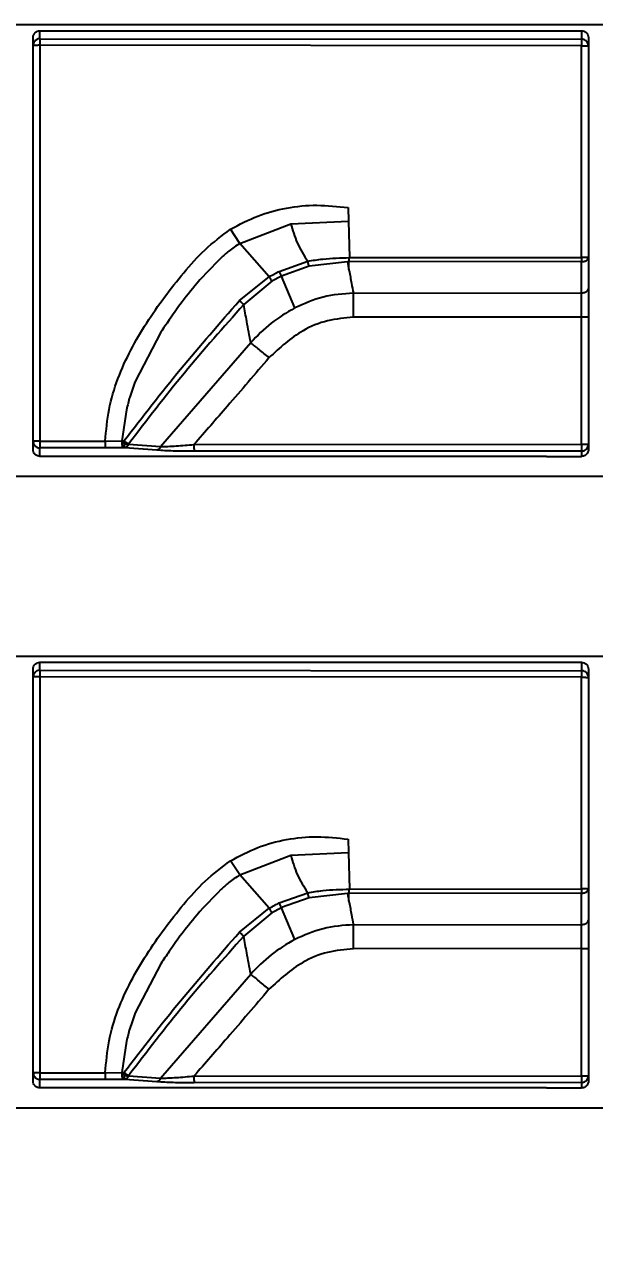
# Model space of a CAD drawing. Header units: millimetres. Extents: x 271 to 405, y 465 to 539.
# Drawn here: x 338.26 to 344.99, y 490.38 to 504.89 of the extents above; entities that cross this region are included whole.
import ezdxf

# ---------------------------------------------------------------- set-up
doc = ezdxf.new("R2010")
doc.units = ezdxf.units.MM
doc.header["$PDSIZE"] = -1
doc.dimstyles.new('ISO-25', dxfattribs={"dimtxt": 2.5, "dimasz": 2.5, "dimexe": 1.25, "dimexo": 0.625, "dimtad": 1, "dimtxsty": 'Standard', "dimcen": 2.5, "dimadec": 0, "dimazin": 0, "dimtfac": 1, "dimtmove": 0, "dimatfit": 3, "dimfxl": 1, "dimarcsym": 0})

# ---------------------------------------------------------------- blocks, each defined once
blk = doc.blocks.new('*D2')
at = {"color": 0, "lineweight": -2}
for p, q in [((288.922, 503.974), (288.922, 465.47)), ((360.773, 503.974), (360.773, 465.47)), ((293.002, 467.47), (356.693, 467.47))]:
    blk.add_line(p, q, dxfattribs=at)
at = {"color": 0}
for points in [[(293.002, 468.15), (293.002, 466.79), (288.922, 467.47)], [(356.693, 466.79), (356.693, 468.15), (360.773, 467.47)]]:
    blk.add_solid(points, dxfattribs=at)
at = {"layer": 'Defpoints', "color": 0}
for p in [(288.922, 503.974), (360.773, 503.974), (360.773, 467.47)]:
    blk.add_point(p, dxfattribs=at)
at = {"color": 0, "insert": (324.848, 471.036), "char_height": 3.5, "attachment_point": 5}
blk.add_mtext('71,85', dxfattribs=at)

msp = doc.modelspace()

# ---------------------------------------------------------------- linework, layer by layer
at = {"color": 7, "linetype": 'Continuous', "lineweight": 25}
for p, q in [((291.621, 504.891), (358.126, 504.892)), ((338.362, 504.646), (338.362, 504.739)), ((338.443, 504.819), (344.833, 504.819)), ((338.443, 504.725), (338.443, 504.819)), ((338.443, 504.725), (344.833, 504.72)), ((344.833, 504.819), (344.833, 504.72)), ((344.914, 504.739), (344.914, 504.641)), ((338.362, 499.977), (338.362, 504.646)), ((338.443, 504.647), (338.442, 499.978)), ((344.832, 504.642), (338.443, 504.647)), ((344.832, 502.145), (344.832, 504.642)), ((344.914, 504.641), (344.914, 502.144)), ((342.078, 502.733), (342.083, 502.574)), ((340.801, 502.31), (341.401, 502.543)), ((341.401, 502.543), (342.083, 502.574)), ((342.083, 502.574), (342.094, 502.143)), ((340.801, 502.31), (340.691, 502.477)), ((341.149, 501.917), (340.801, 502.31)), ((341.267, 501.98), (341.602, 502.101)), ((342.073, 502.092), (341.618, 502.04)), ((342.088, 502.092), (342.073, 502.092)), ((344.832, 502.095), (342.088, 502.092)), ((342.089, 502.002), (342.088, 502.092)), ((342.094, 502.143), (344.832, 502.145)), ((344.832, 501.726), (344.832, 502.095)), ((344.914, 502.144), (344.914, 501.776)), ((341.618, 502.04), (341.293, 501.925)), ((340.796, 501.635), (341.149, 501.917)), ((341.179, 501.863), (340.847, 501.588)), ((341.293, 501.924), (341.179, 501.863)), ((341.449, 501.549), (341.293, 501.924)), ((342.141, 501.723), (344.832, 501.726)), ((342.142, 501.443), (344.832, 501.446)), ((344.832, 501.443), (342.142, 501.44)), ((344.832, 499.941), (344.832, 501.443)), ((344.914, 501.443), (344.914, 499.941)), ((339.87, 501.262), (339.567, 500.683)), ((339.866, 499.913), (340.929, 501.14)), ((339.464, 500.348), (339.408, 499.98)), ((338.362, 499.878), (338.362, 499.977)), ((338.442, 499.978), (339.213, 499.978)), ((339.213, 499.978), (339.408, 499.98)), ((339.408, 499.98), (339.433, 499.98)), ((339.433, 499.98), (339.434, 499.95)), ((339.487, 499.941), (339.866, 499.913)), ((340.26, 499.938), (344.832, 499.941)), ((344.914, 499.941), (344.914, 499.878)), ((339.213, 499.898), (338.443, 499.897)), ((338.443, 499.798), (338.443, 499.897)), ((344.421, 499.798), (338.443, 499.798)), ((339.443, 499.899), (339.419, 499.899)), ((339.823, 499.871), (339.443, 499.899)), ((344.833, 499.861), (340.261, 499.858)), ((344.421, 499.798), (344.833, 499.798)), ((344.833, 499.861), (344.833, 499.798)), ((358.126, 499.56), (291.621, 499.56)), ((291.621, 497.441), (358.126, 497.442)), ((338.443, 497.369), (344.833, 497.369)), ((338.443, 497.275), (338.443, 497.369)), ((344.833, 497.369), (344.833, 497.27)), ((338.362, 497.196), (338.362, 497.289)), ((338.362, 492.527), (338.362, 497.196)), ((338.443, 497.197), (338.442, 492.528)), ((338.443, 497.275), (344.833, 497.27)), ((344.832, 497.192), (338.443, 497.197)), ((344.832, 494.695), (344.832, 497.192)), ((344.914, 497.289), (344.914, 497.191)), ((344.914, 497.191), (344.914, 494.694)), ((342.078, 495.283), (342.083, 495.124)), ((340.801, 494.86), (340.691, 495.027)), ((340.801, 494.86), (341.401, 495.093)), ((341.401, 495.093), (342.083, 495.124)), ((342.083, 495.124), (342.094, 494.693)), ((341.149, 494.467), (340.801, 494.86)), ((342.094, 494.693), (344.832, 494.695)), ((344.914, 494.694), (344.914, 494.326)), ((341.267, 494.53), (341.602, 494.651)), ((341.618, 494.59), (341.293, 494.475)), ((342.073, 494.642), (341.618, 494.59)), ((342.088, 494.642), (342.073, 494.642)), ((344.832, 494.645), (342.088, 494.642)), ((342.089, 494.552), (342.088, 494.642)), ((344.832, 494.276), (344.832, 494.645)), ((340.796, 494.185), (341.149, 494.467)), ((341.179, 494.413), (340.847, 494.138)), ((341.293, 494.474), (341.179, 494.413)), ((341.449, 494.099), (341.293, 494.474)), ((342.141, 494.273), (344.832, 494.276)), ((342.142, 493.993), (344.832, 493.996)), ((344.832, 493.993), (342.142, 493.99)), ((344.832, 492.491), (344.832, 493.993)), ((344.914, 493.993), (344.914, 492.491)), ((339.87, 493.812), (339.567, 493.233)), ((339.866, 492.463), (340.929, 493.69)), ((339.464, 492.898), (339.408, 492.53)), ((338.362, 492.428), (338.362, 492.527)), ((338.442, 492.528), (339.213, 492.528)), ((339.213, 492.528), (339.408, 492.53)), ((339.408, 492.53), (339.433, 492.53)), ((339.433, 492.53), (339.434, 492.5)), ((339.213, 492.448), (338.443, 492.447)), ((338.443, 492.348), (338.443, 492.447)), ((339.443, 492.449), (339.419, 492.449)), ((339.823, 492.421), (339.443, 492.449)), ((339.487, 492.491), (339.866, 492.463)), ((340.26, 492.488), (344.832, 492.491)), ((344.833, 492.411), (340.261, 492.408)), ((344.833, 492.411), (344.833, 492.348)), ((344.914, 492.491), (344.914, 492.428)), ((344.421, 492.348), (338.443, 492.348)), ((344.421, 492.348), (344.833, 492.348)), ((358.126, 492.11), (291.621, 492.11))]:
    msp.add_line(p, q, dxfattribs=at)
at = {"color": 7, "linetype": 'Continuous', "lineweight": 25, "flags": 128}
for points in [[(342.092, 501.989), (342.091, 501.997), (342.089, 502.002)], [(342.142, 501.44), (342.142, 501.44), (342.142, 501.441), (342.142, 501.441), (342.142, 501.441), (342.142, 501.442), (342.142, 501.442), (342.142, 501.443), (342.142, 501.443)], [(342.092, 494.539), (342.091, 494.547), (342.089, 494.552)], [(342.142, 493.99), (342.142, 493.99), (342.142, 493.991), (342.142, 493.991), (342.142, 493.991), (342.142, 493.992), (342.142, 493.992), (342.142, 493.993), (342.142, 493.993)]]:
    msp.add_lwpolyline(points, dxfattribs=at)
at = {"color": 7, "linetype": 'Continuous', "lineweight": 25}
for centre, radius, start, end in [((341.494, 504.661), 3.052, 178.8009, 180.2767), ((347.886, 504.657), 3.054, 178.8017, 180.2763), ((428.522, 517.734), 87.853, 190.25627, 190.31585), ((353.024, 502.15), 8.192, 180.0303, 180.3847), ((341.388, 499.962), 2.946, 179.6961, 181.2645), ((342.159, 499.963), 2.947, 179.6961, 181.2644), ((343.244, 499.922), 2.984, 179.7067, 181.239), ((347.816, 499.926), 2.984, 179.7067, 181.239), ((341.494, 497.211), 3.052, 178.8009, 180.2767), ((347.886, 497.207), 3.054, 178.8017, 180.2763), ((353.024, 494.7), 8.192, 180.0303, 180.3847), ((428.522, 510.284), 87.853, 190.25627, 190.31585), ((341.388, 492.512), 2.946, 179.6961, 181.2645), ((342.159, 492.513), 2.947, 179.6961, 181.2644), ((343.244, 492.472), 2.984, 179.7067, 181.239), ((347.816, 492.476), 2.984, 179.7067, 181.239)]:
    msp.add_arc(centre, radius, start, end, dxfattribs=at)
for points, knots in [([(338.362, 504.739), (338.363, 504.75), (338.365, 504.771), (338.381, 504.793), (338.398, 504.806), (338.416, 504.817), (338.432, 504.818), (338.443, 504.819)], [0, 0, 0, 0, 0.246055, 0.49554, 0.623249, 0.746587, 1, 1, 1, 1]), ([(338.443, 504.725), (338.436, 504.725), (338.418, 504.723), (338.397, 504.712), (338.381, 504.698), (338.371, 504.683), (338.364, 504.665), (338.363, 504.652), (338.362, 504.646)], [0, 0, 0, 0, 0.182036, 0.411431, 0.545976, 0.690302, 0.842527, 1, 1, 1, 1]), ([(344.833, 504.819), (344.844, 504.818), (344.865, 504.816), (344.887, 504.8), (344.901, 504.784), (344.912, 504.766), (344.913, 504.75), (344.914, 504.739)], [0, 0, 0, 0, 0.249636, 0.501402, 0.628165, 0.75021, 1, 1, 1, 1]), ([(344.914, 504.641), (344.914, 504.647), (344.913, 504.66), (344.905, 504.678), (344.895, 504.693), (344.879, 504.708), (344.858, 504.718), (344.841, 504.72), (344.833, 504.72)], [0, 0, 0, 0, 0.157473, 0.309699, 0.454025, 0.58857, 0.817964, 1, 1, 1, 1]), ([(338.443, 504.647), (338.432, 504.647), (338.417, 504.647), (338.398, 504.646), (338.385, 504.646), (338.375, 504.646), (338.365, 504.646), (338.363, 504.646), (338.362, 504.646)], [0, 0, 0, 0, 0.243743, 0.372827, 0.502302, 0.631379, 0.759406, 1, 1, 1, 1]), ([(344.832, 504.642), (344.84, 504.642), (344.857, 504.642), (344.879, 504.642), (344.895, 504.641), (344.905, 504.641), (344.913, 504.641), (344.914, 504.641), (344.914, 504.641)], [0, 0, 0, 0, 0.181752, 0.411268, 0.545131, 0.689867, 0.842768, 1, 1, 1, 1]), ([(340.691, 502.477), (340.796, 502.533), (341.006, 502.645), (341.353, 502.737), (341.714, 502.773), (341.956, 502.746), (342.078, 502.733)], [0, 0, 0, 0, 0.2483334, 0.4942662, 0.7432317, 1, 1, 1, 1]), ([(341.401, 502.543), (341.424, 502.466), (341.471, 502.31), (341.558, 502.171), (341.602, 502.101)], [0, 0, 0, 0, 0.48812, 1, 1, 1, 1]), ([(339.213, 499.978), (339.224, 500.104), (339.246, 500.354), (339.39, 500.835), (339.687, 501.382), (340.056, 501.875), (340.386, 502.249), (340.588, 502.4), (340.691, 502.477)], [0, 0, 0, 0, 0.126243, 0.252407, 0.500957, 0.747041, 0.871227, 1, 1, 1, 1]), ([(340.801, 502.31), (340.757, 502.282), (340.678, 502.229), (340.608, 502.165), (340.577, 502.137)], [0, 0, 0, 0, 0.548877, 1, 1, 1, 1]), ([(340.577, 502.137), (340.481, 502.04), (340.309, 501.867), (340.161, 501.673), (340.095, 501.587)], [0, 0, 0, 0, 0.556874, 1, 1, 1, 1]), ([(341.602, 502.101), (341.661, 502.11), (341.824, 502.136), (341.989, 502.14), (342.094, 502.143)], [0, 0, 0, 0, 0.363352, 1, 1, 1, 1]), ([(341.618, 502.04), (341.617, 502.045), (341.615, 502.053), (341.611, 502.069), (341.607, 502.085), (341.604, 502.095), (341.602, 502.101)], [0, 0, 0, 0, 0.24719, 0.499867, 0.752615, 1, 1, 1, 1]), ([(344.914, 502.144), (344.913, 502.144), (344.911, 502.144), (344.901, 502.145), (344.891, 502.145), (344.877, 502.145), (344.858, 502.145), (344.843, 502.145), (344.832, 502.145)], [0, 0, 0, 0, 0.2404627, 0.3685528, 0.497681, 0.6272176, 0.7563815, 1, 1, 1, 1]), ([(344.832, 502.095), (344.843, 502.095), (344.858, 502.096), (344.877, 502.102), (344.891, 502.109), (344.901, 502.117), (344.911, 502.128), (344.913, 502.138), (344.914, 502.144)], [0, 0, 0, 0, 0.241127, 0.370686, 0.502719, 0.634695, 0.763396, 1, 1, 1, 1]), ([(341.149, 501.917), (341.17, 501.929), (341.209, 501.952), (341.25, 501.971), (341.267, 501.98)], [0, 0, 0, 0, 0.5570961, 1, 1, 1, 1]), ([(341.293, 501.924), (341.291, 501.928), (341.288, 501.937), (341.282, 501.951), (341.275, 501.965), (341.27, 501.975), (341.267, 501.98)], [0, 0, 0, 0, 0.247246, 0.499807, 0.752471, 1, 1, 1, 1]), ([(342.092, 501.989), (342.101, 501.94), (342.117, 501.851), (342.133, 501.762), (342.141, 501.723)], [0, 0, 0, 0, 0.560088, 1, 1, 1, 1]), ([(341.179, 501.863), (341.177, 501.867), (341.173, 501.875), (341.166, 501.889), (341.157, 501.903), (341.152, 501.912), (341.149, 501.917)], [0, 0, 0, 0, 0.247051, 0.499713, 0.752528, 1, 1, 1, 1]), ([(342.141, 501.723), (342.02, 501.715), (341.779, 501.697), (341.559, 501.598), (341.449, 501.549)], [0, 0, 0, 0, 0.50027, 1, 1, 1, 1]), ([(344.832, 501.726), (344.843, 501.727), (344.858, 501.728), (344.877, 501.734), (344.891, 501.741), (344.901, 501.749), (344.911, 501.76), (344.913, 501.77), (344.914, 501.776)], [0, 0, 0, 0, 0.241128, 0.370687, 0.50272, 0.634695, 0.763396, 1, 1, 1, 1]), ([(344.914, 501.776), (344.914, 501.719), (344.914, 501.617), (344.914, 501.496), (344.914, 501.443)], [0, 0, 0, 0, 0.558262, 1, 1, 1, 1]), ([(339.433, 499.98), (339.652, 500.264), (340.09, 500.83), (340.562, 501.368), (340.796, 501.635)], [0, 0, 0, 0, 0.502993, 1, 1, 1, 1]), ([(340.847, 501.588), (340.61, 501.322), (340.136, 500.789), (339.703, 500.224), (339.487, 499.941)], [0, 0, 0, 0, 0.499871, 1, 1, 1, 1]), ([(340.095, 501.587), (340.052, 501.527), (339.974, 501.421), (339.902, 501.311), (339.87, 501.262)], [0, 0, 0, 0, 0.560178, 1, 1, 1, 1]), ([(340.847, 501.588), (340.843, 501.591), (340.837, 501.598), (340.824, 501.61), (340.81, 501.623), (340.801, 501.631), (340.796, 501.635)], [0, 0, 0, 0, 0.246047, 0.499442, 0.75314, 1, 1, 1, 1]), ([(340.929, 501.14), (340.914, 501.223), (340.886, 501.373), (340.859, 501.522), (340.847, 501.588)], [0, 0, 0, 0, 0.558805, 1, 1, 1, 1]), ([(341.449, 501.549), (341.353, 501.493), (341.161, 501.38), (341.007, 501.22), (340.929, 501.14)], [0, 0, 0, 0, 0.499581, 1, 1, 1, 1]), ([(342.142, 501.44), (342.039, 501.43), (341.833, 501.412), (341.476, 501.266), (341.272, 501.079), (341.145, 500.962)], [0, 0, 0, 0, 0.272237, 0.547518, 1, 1, 1, 1]), ([(344.832, 501.443), (344.832, 501.444), (344.832, 501.445), (344.832, 501.446), (344.832, 501.446)], [0, 0, 0, 0, 0.560035, 1, 1, 1, 1]), ([(344.832, 501.443), (344.843, 501.443), (344.858, 501.443), (344.877, 501.443), (344.89, 501.443), (344.901, 501.443), (344.911, 501.443), (344.913, 501.443), (344.914, 501.443)], [0, 0, 0, 0, 0.240915, 0.370391, 0.5023, 0.633826, 0.762244, 1, 1, 1, 1]), ([(341.145, 500.962), (341.125, 500.979), (341.085, 501.012), (341.028, 501.059), (340.974, 501.103), (340.944, 501.128), (340.929, 501.14)], [0, 0, 0, 0, 0.250369, 0.500556, 0.750451, 1, 1, 1, 1]), ([(341.145, 500.962), (340.982, 500.771), (340.689, 500.427), (340.392, 500.088), (340.26, 499.938)], [0, 0, 0, 0, 0.55723, 1, 1, 1, 1]), ([(339.567, 500.683), (339.544, 500.622), (339.503, 500.512), (339.476, 500.398), (339.464, 500.348)], [0, 0, 0, 0, 0.560421, 1, 1, 1, 1]), ([(338.442, 499.978), (338.435, 499.978), (338.418, 499.978), (338.397, 499.977), (338.381, 499.977), (338.371, 499.977), (338.363, 499.977), (338.363, 499.977), (338.362, 499.977)], [0, 0, 0, 0, 0.181975, 0.411373, 0.545073, 0.689667, 0.84255, 1, 1, 1, 1]), ([(338.362, 499.977), (338.363, 499.97), (338.364, 499.957), (338.371, 499.939), (338.381, 499.924), (338.39, 499.917), (338.394, 499.913)], [0, 0, 0, 0, 0.267539, 0.526165, 0.771462, 1, 1, 1, 1]), ([(339.408, 499.98), (339.408, 499.97), (339.409, 499.95), (339.411, 499.924), (339.415, 499.905), (339.418, 499.901), (339.419, 499.899)], [0, 0, 0, 0, 0.250182, 0.500001, 0.749816, 1, 1, 1, 1]), ([(339.487, 499.941), (339.483, 499.944), (339.476, 499.948), (339.463, 499.958), (339.448, 499.969), (339.438, 499.976), (339.433, 499.98)], [0, 0, 0, 0, 0.221754, 0.487119, 0.729135, 1, 1, 1, 1]), ([(339.434, 499.95), (339.434, 499.944), (339.435, 499.93), (339.438, 499.914), (339.44, 499.903), (339.442, 499.901), (339.443, 499.899)], [0, 0, 0, 0, 0.25001, 0.499562, 0.749799, 1, 1, 1, 1]), ([(339.434, 499.95), (339.44, 499.949), (339.451, 499.945), (339.47, 499.942), (339.481, 499.942), (339.487, 499.941)], [0, 0, 0, 0, 0.332362, 0.622962, 1, 1, 1, 1]), ([(339.487, 499.941), (339.484, 499.936), (339.479, 499.924), (339.468, 499.912), (339.456, 499.902), (339.448, 499.9), (339.443, 499.899)], [0, 0, 0, 0, 0.2498125, 0.4999994, 0.750183, 1, 1, 1, 1]), ([(339.866, 499.913), (339.894, 499.914), (339.952, 499.915), (340.084, 499.923), (340.19, 499.932), (340.26, 499.938)], [0, 0, 0, 0, 0.2437665, 0.4929234, 1, 1, 1, 1]), ([(344.832, 499.941), (344.843, 499.941), (344.858, 499.941), (344.877, 499.941), (344.891, 499.941), (344.901, 499.941), (344.911, 499.941), (344.913, 499.941), (344.914, 499.941)], [0, 0, 0, 0, 0.243617, 0.372782, 0.502319, 0.631448, 0.759539, 1, 1, 1, 1]), ([(344.833, 499.861), (344.841, 499.862), (344.858, 499.863), (344.879, 499.874), (344.895, 499.889), (344.905, 499.904), (344.913, 499.921), (344.914, 499.934), (344.914, 499.941)], [0, 0, 0, 0, 0.182036, 0.411431, 0.545976, 0.690302, 0.842527, 1, 1, 1, 1]), ([(338.443, 499.798), (338.433, 499.799), (338.411, 499.801), (338.389, 499.817), (338.375, 499.833), (338.365, 499.852), (338.363, 499.868), (338.362, 499.878)], [0, 0, 0, 0, 0.249649, 0.501423, 0.628183, 0.750223, 1, 1, 1, 1]), ([(339.419, 499.899), (339.381, 499.898), (339.313, 499.898), (339.244, 499.898), (339.213, 499.898)], [0, 0, 0, 0, 0.559986, 1, 1, 1, 1]), ([(339.866, 499.913), (339.863, 499.907), (339.858, 499.896), (339.847, 499.883), (339.835, 499.874), (339.827, 499.872), (339.822, 499.871)], [0, 0, 0, 0, 0.245528, 0.499445, 0.753667, 1, 1, 1, 1]), ([(340.261, 499.858), (340.176, 499.858), (340.017, 499.859), (339.884, 499.867), (339.823, 499.871)], [0, 0, 0, 0, 0.535867, 1, 1, 1, 1]), ([(344.905, 499.841), (344.901, 499.835), (344.893, 499.822), (344.875, 499.809), (344.855, 499.8), (344.84, 499.799), (344.833, 499.798)], [0, 0, 0, 0, 0.25003, 0.506976, 0.750519, 1, 1, 1, 1]), ([(344.914, 499.878), (344.914, 499.872), (344.913, 499.859), (344.907, 499.847), (344.905, 499.841)], [0, 0, 0, 0, 0.49972, 1, 1, 1, 1]), ([(338.362, 497.289), (338.363, 497.3), (338.365, 497.321), (338.381, 497.343), (338.398, 497.356), (338.416, 497.367), (338.432, 497.368), (338.443, 497.369)], [0, 0, 0, 0, 0.246055, 0.49554, 0.623249, 0.746587, 1, 1, 1, 1]), ([(344.833, 497.369), (344.844, 497.368), (344.865, 497.366), (344.887, 497.35), (344.901, 497.334), (344.912, 497.316), (344.913, 497.3), (344.914, 497.289)], [0, 0, 0, 0, 0.249636, 0.501402, 0.628165, 0.75021, 1, 1, 1, 1]), ([(338.443, 497.275), (338.436, 497.275), (338.418, 497.273), (338.397, 497.262), (338.381, 497.248), (338.371, 497.233), (338.364, 497.215), (338.363, 497.202), (338.362, 497.196)], [0, 0, 0, 0, 0.182036, 0.411431, 0.545976, 0.690302, 0.842527, 1, 1, 1, 1]), ([(338.443, 497.197), (338.432, 497.197), (338.417, 497.197), (338.398, 497.196), (338.385, 497.196), (338.375, 497.196), (338.365, 497.196), (338.363, 497.196), (338.362, 497.196)], [0, 0, 0, 0, 0.243743, 0.372827, 0.502302, 0.631379, 0.759406, 1, 1, 1, 1]), ([(344.832, 497.192), (344.84, 497.192), (344.857, 497.192), (344.879, 497.192), (344.895, 497.191), (344.905, 497.191), (344.913, 497.191), (344.914, 497.191), (344.914, 497.191)], [0, 0, 0, 0, 0.1817521, 0.411268, 0.5451308, 0.6898673, 0.8427681, 1, 1, 1, 1]), ([(344.914, 497.191), (344.914, 497.197), (344.913, 497.21), (344.905, 497.228), (344.895, 497.243), (344.879, 497.258), (344.858, 497.268), (344.841, 497.27), (344.833, 497.27)], [0, 0, 0, 0, 0.157473, 0.309699, 0.454025, 0.58857, 0.817964, 1, 1, 1, 1]), ([(340.691, 495.027), (340.796, 495.083), (341.006, 495.195), (341.353, 495.287), (341.714, 495.323), (341.956, 495.296), (342.078, 495.283)], [0, 0, 0, 0, 0.248333, 0.494266, 0.743232, 1, 1, 1, 1]), ([(339.213, 492.528), (339.224, 492.654), (339.246, 492.904), (339.39, 493.385), (339.687, 493.932), (340.056, 494.425), (340.386, 494.799), (340.588, 494.95), (340.691, 495.027)], [0, 0, 0, 0, 0.126243, 0.252407, 0.500957, 0.747041, 0.871227, 1, 1, 1, 1]), ([(341.401, 495.093), (341.424, 495.016), (341.471, 494.86), (341.558, 494.721), (341.602, 494.651)], [0, 0, 0, 0, 0.48812, 1, 1, 1, 1]), ([(340.801, 494.86), (340.757, 494.832), (340.678, 494.779), (340.608, 494.715), (340.577, 494.687)], [0, 0, 0, 0, 0.548877, 1, 1, 1, 1]), ([(341.602, 494.651), (341.661, 494.66), (341.824, 494.686), (341.989, 494.69), (342.094, 494.693)], [0, 0, 0, 0, 0.363352, 1, 1, 1, 1]), ([(344.914, 494.694), (344.913, 494.694), (344.911, 494.694), (344.901, 494.695), (344.891, 494.695), (344.877, 494.695), (344.858, 494.695), (344.843, 494.695), (344.832, 494.695)], [0, 0, 0, 0, 0.240463, 0.368553, 0.497681, 0.627218, 0.756382, 1, 1, 1, 1]), ([(344.832, 494.645), (344.843, 494.645), (344.858, 494.646), (344.877, 494.652), (344.891, 494.659), (344.901, 494.667), (344.911, 494.678), (344.913, 494.688), (344.914, 494.694)], [0, 0, 0, 0, 0.241127, 0.370686, 0.502719, 0.634695, 0.763396, 1, 1, 1, 1]), ([(340.577, 494.687), (340.481, 494.59), (340.309, 494.417), (340.161, 494.223), (340.095, 494.137)], [0, 0, 0, 0, 0.556874, 1, 1, 1, 1]), ([(341.618, 494.59), (341.617, 494.595), (341.615, 494.603), (341.611, 494.619), (341.607, 494.635), (341.604, 494.645), (341.602, 494.651)], [0, 0, 0, 0, 0.24719, 0.499867, 0.752615, 1, 1, 1, 1]), ([(341.149, 494.467), (341.17, 494.479), (341.209, 494.502), (341.25, 494.521), (341.267, 494.53)], [0, 0, 0, 0, 0.557096, 1, 1, 1, 1]), ([(341.179, 494.413), (341.177, 494.417), (341.173, 494.425), (341.166, 494.439), (341.157, 494.453), (341.152, 494.462), (341.149, 494.467)], [0, 0, 0, 0, 0.247051, 0.499713, 0.752528, 1, 1, 1, 1]), ([(341.293, 494.474), (341.291, 494.478), (341.288, 494.487), (341.282, 494.501), (341.275, 494.515), (341.27, 494.525), (341.267, 494.53)], [0, 0, 0, 0, 0.247246, 0.499807, 0.752471, 1, 1, 1, 1]), ([(342.092, 494.539), (342.101, 494.49), (342.117, 494.401), (342.133, 494.312), (342.141, 494.273)], [0, 0, 0, 0, 0.560088, 1, 1, 1, 1]), ([(342.141, 494.273), (342.02, 494.265), (341.779, 494.247), (341.559, 494.148), (341.449, 494.099)], [0, 0, 0, 0, 0.50027, 1, 1, 1, 1]), ([(344.832, 494.276), (344.843, 494.277), (344.858, 494.278), (344.877, 494.284), (344.891, 494.291), (344.901, 494.299), (344.911, 494.31), (344.913, 494.32), (344.914, 494.326)], [0, 0, 0, 0, 0.241128, 0.370687, 0.50272, 0.634695, 0.763396, 1, 1, 1, 1]), ([(344.914, 494.326), (344.914, 494.269), (344.914, 494.167), (344.914, 494.046), (344.914, 493.993)], [0, 0, 0, 0, 0.558262, 1, 1, 1, 1]), ([(339.433, 492.53), (339.652, 492.814), (340.09, 493.38), (340.562, 493.918), (340.796, 494.185)], [0, 0, 0, 0, 0.502993, 1, 1, 1, 1]), ([(340.847, 494.138), (340.61, 493.872), (340.136, 493.339), (339.703, 492.774), (339.487, 492.491)], [0, 0, 0, 0, 0.499871, 1, 1, 1, 1]), ([(340.095, 494.137), (340.052, 494.077), (339.974, 493.971), (339.902, 493.861), (339.87, 493.812)], [0, 0, 0, 0, 0.560178, 1, 1, 1, 1]), ([(340.847, 494.138), (340.843, 494.141), (340.837, 494.148), (340.824, 494.16), (340.81, 494.173), (340.801, 494.181), (340.796, 494.185)], [0, 0, 0, 0, 0.246047, 0.499442, 0.75314, 1, 1, 1, 1]), ([(340.929, 493.69), (340.914, 493.773), (340.886, 493.923), (340.859, 494.072), (340.847, 494.138)], [0, 0, 0, 0, 0.558805, 1, 1, 1, 1]), ([(341.449, 494.099), (341.353, 494.043), (341.161, 493.93), (341.007, 493.77), (340.929, 493.69)], [0, 0, 0, 0, 0.499581, 1, 1, 1, 1]), ([(342.142, 493.99), (342.039, 493.98), (341.833, 493.962), (341.476, 493.816), (341.272, 493.629), (341.145, 493.512)], [0, 0, 0, 0, 0.272237, 0.547518, 1, 1, 1, 1]), ([(344.832, 493.993), (344.832, 493.994), (344.832, 493.995), (344.832, 493.996), (344.832, 493.996)], [0, 0, 0, 0, 0.560035, 1, 1, 1, 1]), ([(344.832, 493.993), (344.843, 493.993), (344.858, 493.993), (344.877, 493.993), (344.89, 493.993), (344.901, 493.993), (344.911, 493.993), (344.913, 493.993), (344.914, 493.993)], [0, 0, 0, 0, 0.240915, 0.370391, 0.5023, 0.633826, 0.762244, 1, 1, 1, 1]), ([(341.145, 493.512), (341.125, 493.529), (341.085, 493.562), (341.028, 493.609), (340.974, 493.653), (340.944, 493.678), (340.929, 493.69)], [0, 0, 0, 0, 0.250369, 0.500556, 0.750451, 1, 1, 1, 1]), ([(341.145, 493.512), (340.982, 493.321), (340.689, 492.977), (340.392, 492.638), (340.26, 492.488)], [0, 0, 0, 0, 0.55723, 1, 1, 1, 1]), ([(339.567, 493.233), (339.544, 493.172), (339.503, 493.062), (339.476, 492.948), (339.464, 492.898)], [0, 0, 0, 0, 0.560421, 1, 1, 1, 1]), ([(338.442, 492.528), (338.435, 492.528), (338.418, 492.528), (338.397, 492.527), (338.381, 492.527), (338.371, 492.527), (338.363, 492.527), (338.363, 492.527), (338.362, 492.527)], [0, 0, 0, 0, 0.181975, 0.411373, 0.545073, 0.689667, 0.84255, 1, 1, 1, 1]), ([(338.362, 492.527), (338.363, 492.52), (338.364, 492.507), (338.371, 492.489), (338.381, 492.474), (338.39, 492.467), (338.394, 492.463)], [0, 0, 0, 0, 0.267539, 0.526165, 0.771462, 1, 1, 1, 1]), ([(339.408, 492.53), (339.408, 492.52), (339.409, 492.5), (339.411, 492.474), (339.415, 492.455), (339.418, 492.451), (339.419, 492.449)], [0, 0, 0, 0, 0.250182, 0.500001, 0.749816, 1, 1, 1, 1]), ([(339.487, 492.491), (339.483, 492.494), (339.476, 492.498), (339.463, 492.508), (339.448, 492.519), (339.438, 492.526), (339.433, 492.53)], [0, 0, 0, 0, 0.221754, 0.487119, 0.729135, 1, 1, 1, 1]), ([(338.443, 492.348), (338.433, 492.349), (338.411, 492.351), (338.389, 492.367), (338.375, 492.383), (338.365, 492.402), (338.363, 492.418), (338.362, 492.428)], [0, 0, 0, 0, 0.249649, 0.501423, 0.628183, 0.750223, 1, 1, 1, 1]), ([(339.419, 492.449), (339.381, 492.448), (339.313, 492.448), (339.244, 492.448), (339.213, 492.448)], [0, 0, 0, 0, 0.559986, 1, 1, 1, 1]), ([(339.434, 492.5), (339.434, 492.494), (339.435, 492.48), (339.438, 492.464), (339.44, 492.453), (339.442, 492.451), (339.443, 492.449)], [0, 0, 0, 0, 0.25001, 0.499562, 0.749799, 1, 1, 1, 1]), ([(339.434, 492.5), (339.44, 492.499), (339.451, 492.495), (339.47, 492.492), (339.481, 492.492), (339.487, 492.491)], [0, 0, 0, 0, 0.3323624, 0.6229617, 1, 1, 1, 1]), ([(339.487, 492.491), (339.484, 492.486), (339.479, 492.474), (339.468, 492.462), (339.456, 492.452), (339.448, 492.45), (339.443, 492.449)], [0, 0, 0, 0, 0.249812, 0.499999, 0.750183, 1, 1, 1, 1]), ([(339.866, 492.463), (339.863, 492.457), (339.858, 492.446), (339.847, 492.433), (339.835, 492.424), (339.827, 492.422), (339.822, 492.421)], [0, 0, 0, 0, 0.245528, 0.499445, 0.753667, 1, 1, 1, 1]), ([(340.261, 492.408), (340.176, 492.408), (340.017, 492.409), (339.884, 492.417), (339.823, 492.421)], [0, 0, 0, 0, 0.535867, 1, 1, 1, 1]), ([(339.866, 492.463), (339.894, 492.464), (339.952, 492.465), (340.084, 492.473), (340.19, 492.482), (340.26, 492.488)], [0, 0, 0, 0, 0.2437665, 0.4929234, 1, 1, 1, 1]), ([(344.832, 492.491), (344.843, 492.491), (344.858, 492.491), (344.877, 492.491), (344.891, 492.491), (344.901, 492.491), (344.911, 492.491), (344.913, 492.491), (344.914, 492.491)], [0, 0, 0, 0, 0.243617, 0.372782, 0.502319, 0.631448, 0.759539, 1, 1, 1, 1]), ([(344.833, 492.411), (344.841, 492.412), (344.858, 492.413), (344.879, 492.424), (344.895, 492.439), (344.905, 492.454), (344.913, 492.471), (344.914, 492.484), (344.914, 492.491)], [0, 0, 0, 0, 0.182036, 0.411431, 0.545976, 0.690302, 0.842527, 1, 1, 1, 1]), ([(344.905, 492.391), (344.901, 492.385), (344.893, 492.372), (344.875, 492.359), (344.855, 492.35), (344.84, 492.349), (344.833, 492.348)], [0, 0, 0, 0, 0.25003, 0.506976, 0.750519, 1, 1, 1, 1]), ([(344.914, 492.428), (344.914, 492.422), (344.913, 492.409), (344.907, 492.397), (344.905, 492.391)], [0, 0, 0, 0, 0.49972, 1, 1, 1, 1])]:
    msp.add_open_spline(points, degree=3, knots=knots, dxfattribs=at)
for points in [[(342.088, 502.092), (342.089, 502.1), (342.091, 502.115), (342.093, 502.134), (342.094, 502.143)], [(342.142, 501.443), (342.142, 501.494), (342.142, 501.595), (342.141, 501.681), (342.141, 501.723)], [(344.832, 501.446), (344.832, 501.497), (344.833, 501.599), (344.833, 501.684), (344.832, 501.726)], [(342.088, 494.642), (342.089, 494.65), (342.091, 494.665), (342.093, 494.684), (342.094, 494.693)], [(342.142, 493.993), (342.142, 494.044), (342.142, 494.145), (342.141, 494.231), (342.141, 494.273)], [(344.832, 493.996), (344.832, 494.047), (344.833, 494.149), (344.833, 494.234), (344.832, 494.276)]]:
    msp.add_open_spline(points, degree=3, dxfattribs=at)
at = {"color": 8, "linetype": 'Continuous', "lineweight": 25}
for points, knots in [([(338.394, 499.913), (338.403, 499.908), (338.418, 499.899), (338.435, 499.898), (338.443, 499.897)], [0, 0, 0, 0, 0.557602, 1, 1, 1, 1]), ([(338.394, 492.463), (338.403, 492.458), (338.418, 492.449), (338.435, 492.448), (338.443, 492.447)], [0, 0, 0, 0, 0.5576019, 1, 1, 1, 1])]:
    msp.add_open_spline(points, degree=3, knots=knots, dxfattribs=at)

# ---------------------------------------------------------------- dimensions: what is measured, and where the dimension line sits
dim = msp.add_linear_dim(base=(360.773, 467.47), p1=(288.922, 503.974), p2=(360.773, 503.974), dimstyle='ISO-25', override={"dimtxt": 3.5, "dimasz": 4.08, "dimexe": 2, "dimexo": 0, "dimgap": 1.524, "dimtih": 1, "dimtoh": 1, "dimzin": 0, "dimadec": 2, "dimtzin": 0})
dim.commit()
dim.dimension.update_dxf_attribs({"geometry": '*D2', "text_midpoint": (324.848, 471.036)})

doc.saveas('drawing.dxf')
